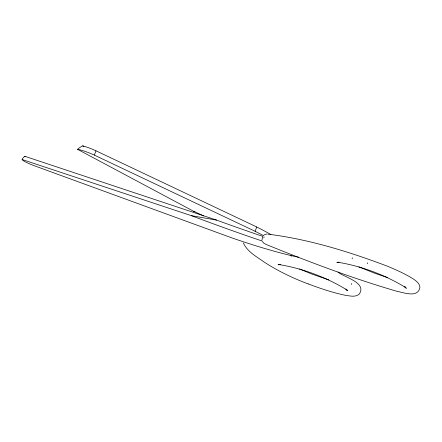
<?xml version="1.0" encoding="UTF-8"?>
<svg xmlns="http://www.w3.org/2000/svg" width="442" height="442" viewBox="0 0 442 442"><rect width="100%" height="100%" fill="white"/><g stroke="black" fill="none" stroke-linecap="round" stroke-linejoin="round"><path stroke-width="0.66" d="M263.758 235.796A121.014 16.006 20.5 0 0 255.117 231.288L94.361 155.114L95.975 150.799A13.111 1.735 20.5 0 0 82.704 145.838A17.978 10.138 -16.4 0 0 77.571 149.319L193.646 211.298A295.19 39.04 20.5 0 1 203.651 215.906M255.117 231.288L256.736 226.973L95.975 150.799M262.531 236.967L261.962 240.183M263.769 237.89L264.128 236.945M352.086 258.802L352.445 257.852M351.329 284.526L351.683 283.576M367.401 263.73L367.755 262.78M263.985 235.022L266.034 234.111L267.344 234.067M279.106 264.498L278.024 264.813L280.239 264.57L279.167 264.587C303.063 268.559 325.964 277.167 346.661 289.764L345.859 289.057L347.451 290.72L346.837 289.764L347.058 290.383M337.937 262.172L336.854 262.493L339.069 262.25L337.997 262.261C361.899 266.233 384.794 274.841 405.491 287.444L404.69 286.731L406.281 288.394L405.546 286.969M268.206 234.177C309.179 239.337 349.081 251.702 387.612 266.272C396.701 270.145 405.867 274.062 414.137 279.526C416.812 281.471 420.016 283.93 419.9 287.593C417.85 298.157 403.877 292.593 397.06 291.344C352.639 278.399 309.267 262.018 266.438 244.575L263.913 243.266L262.338 241.426M216.591 220.105L191.386 215.668L22.1 159.518A17.978 9.923 6.6 0 1 24.851 156.297L216.591 220.105A295.19 39.04 20.5 0 0 262.891 236.404M193.646 211.298L194.916 211.585M387.711 277.609L374.844 273.283L358.915 266.907M328.887 279.935L312.118 274.156L299.521 268.979M243.365 242.901C247.305 251.896 256.852 256.774 264.454 262.255C278.162 271.084 292.864 278.239 308.14 283.897L308.19 283.913M308.14 283.897C320.163 288.394 332.362 292.576 344.948 295.206C349.467 295.825 354.882 297.444 358.921 294.477C368.031 282.604 342.998 276.979 337.92 271.968M82.704 145.838L83.925 146.484M298.759 257.283A121.014 16.006 20.5 0 1 232.011 237.94L34.476 165.8A13.111 1.735 20.5 0 1 22.1 159.518M261.918 240.945A295.19 39.04 20.5 0 1 191.386 215.668M25.603 156.777A13.111 1.735 20.5 0 1 24.851 156.297M290.963 255.305A121.014 16.006 20.5 0 1 291.35 256.25M77.571 149.319A13.111 1.735 20.5 0 1 94.361 155.114M256.736 226.973A121.014 16.006 20.5 0 1 270.918 234.553"/></g></svg>
